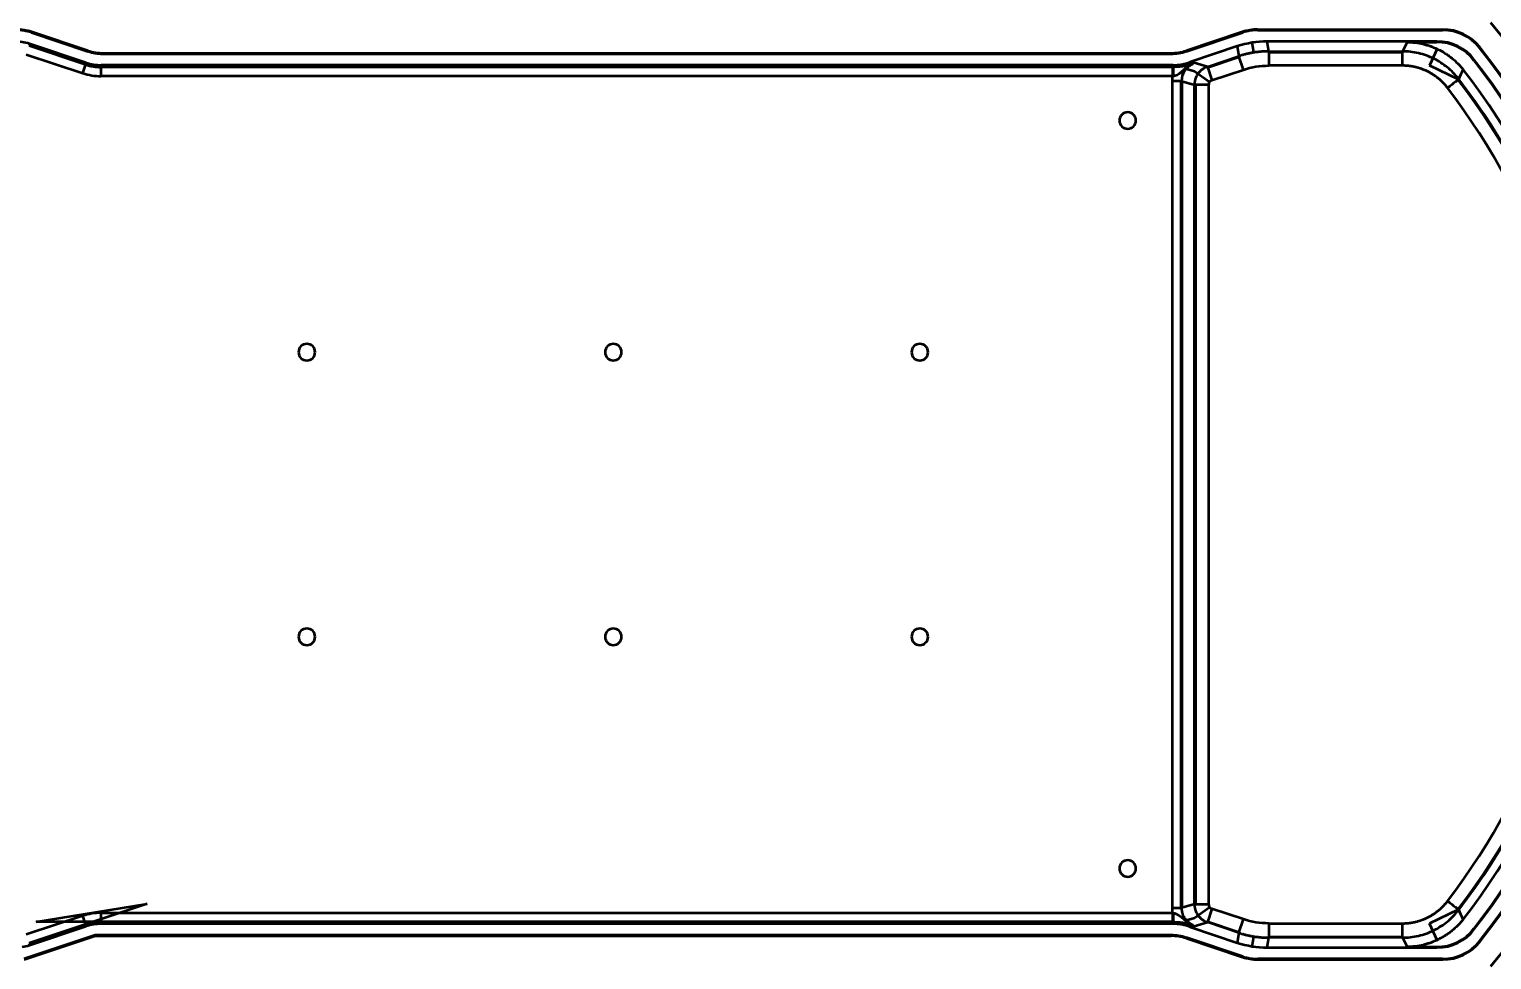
# Model space of a CAD drawing. Header units: millimetres. Extents: x 256 to 2096, y 1004 to 2403.
# Drawn here: x 472.9 to 782.8, y 2056.5 to 2253.7 of the extents above; entities that cross this region are included whole.
import ezdxf

# ---------------------------------------------------------------- set-up
doc = ezdxf.new("R2010")
doc.units = ezdxf.units.MM
doc.layers.add('1', color=7, linetype='Continuous', true_color=0xffffff)
doc.layers.add('dim', color=82, linetype='Continuous', lineweight=9)
doc.dimstyles.get("Standard").update_dxf_attribs({"dimscale": 5, "dimtxt": 0.18, "dimasz": 0.18, "dimexe": 0.18, "dimexo": 0.0625, "dimgap": 0.09, "dimtad": 0, "dimtoh": 1, "dimzin": 0, "dimdsep": 46, "dimtxsty": 'Standard', "dimcen": 0.09, "dimadec": 0, "dimazin": 0, "dimtfac": 1, "dimtofl": 0, "dimtmove": 0, "dimatfit": 3, "dimfxl": 0, "dimtolj": 1, "dimtzin": 0, "dimarcsym": 0})

# ---------------------------------------------------------------- blocks, each defined once
blk = doc.blocks.new('*D2')
at = {"layer": 'Defpoints', "color": 0, "lineweight": 18, "transparency": 16777216}
for p in [(341.96, 2394.02), (341.96, 2251.05), (971.96, 2251.74)]:
    blk.add_point(p, dxfattribs=at)
at = {"layer": 'dim', "color": 0, "lineweight": -2, "transparency": 16777216}
for p, q in [((341.96, 2253.55), (341.96, 2396.52)), ((971.96, 2254.24), (971.96, 2396.52)), ((351.96, 2394.02), (611.13, 2394.02)), ((961.96, 2394.02), (702.8, 2394.02))]:
    blk.add_line(p, q, dxfattribs=at)
at = {"layer": 'dim', "color": 0, "lineweight": 18, "transparency": 16777216}
for points in [[(351.96, 2395.69), (351.96, 2392.36), (341.96, 2394.02)], [(961.96, 2395.69), (961.96, 2392.36), (971.96, 2394.02)]]:
    blk.add_solid(points, dxfattribs=at)
at = {"layer": 'dim', "color": 0, "lineweight": 18, "transparency": 16777216, "insert": (656.96, 2394.02), "char_height": 12.5, "attachment_point": 5}
blk.add_mtext('\\A1;630.00{\\H7.5;\\S-0.10^ -0.15;}', dxfattribs=at)

msp = doc.modelspace()

# ---------------------------------------------------------------- linework, layer by layer
at = {"layer": '1', "color": 7, "linetype": 'Continuous', "lineweight": 35}
for p, q in [((473.377, 2253.105), (473.355, 2252.968)), ((473.355, 2252.968), (485.34, 2248.973)), ((485.362, 2249.11), (473.377, 2253.105)), ((730.002, 2253.105), (718.017, 2249.11)), ((718.039, 2248.973), (730.024, 2252.968)), ((730.024, 2252.968), (730.002, 2253.105)), ((731.568, 2253.49), (731.59, 2253.353)), ((733.175, 2253.62), (772.406, 2253.62)), ((733.175, 2253.62), (733.197, 2253.483)), ((733.197, 2253.483), (772.339, 2253.483)), ((772.339, 2253.483), (772.406, 2253.62)), ((484.865, 2246.145), (472.88, 2250.14)), ((472.964, 2250.556), (472.911, 2250.235)), ((472.911, 2250.235), (484.896, 2246.24)), ((484.948, 2246.561), (472.964, 2250.556)), ((728.87, 2250.041), (718.998, 2246.75)), ((728.87, 2250.041), (729.212, 2247.931)), ((732.345, 2248.702), (732.002, 2250.812)), ((771.167, 2251.071), (735.218, 2251.071)), ((735.56, 2248.961), (735.218, 2251.071)), ((764.826, 2250.934), (763.856, 2248.961)), ((764.826, 2250.934), (771.1, 2250.934)), ((771.1, 2250.934), (771.167, 2251.071)), ((472.277, 2248.33), (484.261, 2244.335)), ((484.896, 2246.24), (484.948, 2246.561)), ((485.34, 2248.973), (485.362, 2249.11)), ((486.928, 2248.725), (486.906, 2248.588)), ((488.532, 2248.595), (488.517, 2248.458)), ((488.517, 2248.458), (714.861, 2248.458)), ((488.532, 2248.595), (714.847, 2248.595)), ((714.861, 2248.458), (714.847, 2248.595)), ((716.451, 2248.725), (716.473, 2248.588)), ((718.017, 2249.11), (718.039, 2248.973)), ((722.52, 2245.7), (718.998, 2246.75)), ((722.52, 2245.7), (729.212, 2247.931)), ((722.567, 2245.558), (729.26, 2247.789)), ((730.165, 2245.075), (729.212, 2247.931)), ((735.56, 2248.961), (763.856, 2248.961)), ((735.56, 2248.961), (735.56, 2245.95)), ((735.56, 2248.812), (763.856, 2248.812)), ((771.225, 2249.473), (769.612, 2245.965)), ((484.261, 2244.335), (484.896, 2246.24)), ((486.514, 2246.176), (486.462, 2245.854)), ((488.122, 2246.046), (488.07, 2245.725)), ((488.07, 2245.725), (715.201, 2245.725)), ((488.07, 2245.725), (488.07, 2243.717)), ((715.201, 2245.625), (488.07, 2245.625)), ((715.201, 2243.717), (488.07, 2243.717)), ((715.292, 2246.046), (488.122, 2246.046)), ((715.201, 2243.717), (715.201, 2245.725)), ((715.201, 2245.627), (715.392, 2245.618)), ((718.082, 2245.288), (719.777, 2244.783)), ((719.777, 2244.783), (722.975, 2242.478)), ((722.52, 2245.7), (723.472, 2242.844)), ((723.475, 2242.845), (730.162, 2245.074)), ((763.856, 2245.95), (735.563, 2245.95)), ((775.755, 2243.011), (769.612, 2245.965)), ((715.112, 2067.499), (715.112, 2242.688)), ((717.114, 2242.688), (715.112, 2242.688)), ((716.954, 2067.499), (716.954, 2242.688)), ((717.114, 2242.688), (717.114, 2067.499)), ((717.114, 2242.688), (719.781, 2241.893)), ((719.781, 2068.294), (719.781, 2241.893)), ((722.785, 2241.893), (719.781, 2241.893)), ((720.022, 2241.893), (720.022, 2068.294)), ((722.785, 2241.893), (722.785, 2068.294)), ((497.87, 2068.377), (472.88, 2060.047)), ((474.362, 2064.562), (497.87, 2068.377)), ((715.112, 2067.499), (717.114, 2067.499)), ((719.781, 2068.294), (717.114, 2067.499)), ((719.777, 2065.404), (722.975, 2067.709)), ((719.781, 2068.294), (722.785, 2068.294)), ((723.472, 2067.343), (722.52, 2064.487)), ((730.162, 2065.113), (723.475, 2067.342)), ((775.755, 2067.176), (769.612, 2064.222)), ((484.261, 2065.852), (472.277, 2061.857)), ((484.896, 2063.948), (472.911, 2059.953)), ((715.201, 2064.562), (474.362, 2064.562)), ((484.896, 2063.948), (484.261, 2065.852)), ((484.948, 2063.626), (484.896, 2063.948)), ((486.514, 2064.011), (486.462, 2064.333)), ((488.07, 2066.47), (715.201, 2066.47)), ((488.07, 2066.47), (488.07, 2064.463)), ((715.201, 2064.463), (488.07, 2064.463)), ((488.07, 2064.463), (488.122, 2064.141)), ((715.292, 2064.141), (488.122, 2064.141)), ((715.201, 2064.463), (715.201, 2066.47)), ((715.201, 2064.561), (715.392, 2064.569)), ((718.082, 2064.899), (719.777, 2065.404)), ((718.998, 2063.437), (722.52, 2064.487)), ((729.212, 2062.256), (722.52, 2064.487)), ((722.567, 2064.629), (729.26, 2062.398)), ((729.212, 2062.256), (730.165, 2065.112)), ((735.56, 2064.237), (735.56, 2061.226)), ((735.563, 2064.237), (763.856, 2064.237)), ((771.225, 2060.714), (769.612, 2064.222)), ((486.888, 2061.73), (471.81, 2056.704)), ((471.832, 2056.567), (486.904, 2061.591)), ((472.964, 2059.631), (484.948, 2063.626)), ((714.861, 2061.729), (486.889, 2061.729)), ((486.903, 2061.592), (714.847, 2061.592)), ((714.847, 2061.592), (714.861, 2061.729)), ((716.473, 2061.599), (716.451, 2061.463)), ((718.039, 2061.214), (718.017, 2061.077)), ((718.017, 2061.077), (730.002, 2057.082)), ((730.024, 2057.219), (718.039, 2061.214)), ((718.998, 2063.437), (728.87, 2060.146)), ((729.212, 2062.256), (728.87, 2060.146)), ((732.002, 2059.375), (732.345, 2061.486)), ((735.218, 2059.116), (735.56, 2061.226)), ((735.56, 2061.376), (763.856, 2061.376)), ((763.856, 2061.226), (735.56, 2061.226)), ((763.856, 2061.226), (764.826, 2059.253)), ((472.911, 2059.953), (472.964, 2059.631)), ((735.218, 2059.116), (771.167, 2059.116)), ((764.826, 2059.253), (771.1, 2059.253)), ((771.167, 2059.116), (771.1, 2059.253)), ((730.002, 2057.082), (730.024, 2057.219)), ((731.59, 2056.834), (731.568, 2056.697)), ((733.197, 2056.704), (733.175, 2056.567)), ((733.175, 2056.567), (772.406, 2056.567)), ((772.339, 2056.704), (733.197, 2056.704)), ((772.406, 2056.567), (772.339, 2056.704))]:
    msp.add_line(p, q, dxfattribs=at)
for centre, radius, start, end in [((660.856, 2155.094), 157.508, 320.61471, 39.38529), ((660.856, 2155.094), 152.286, 321.60242, 38.39758), ((660.856, 2155.094), 152.423, 321.57578, 38.42422), ((660.856, 2155.094), 149.737, 322.10607, 37.89393), ((660.856, 2155.094), 149.874, 322.07863, 37.92137), ((660.856, 2155.094), 146.722, 322.15246, 37.84754), ((660.856, 2155.094), 141.738, 0, 37.42224), ((660.856, 2155.094), 144.599, 322.57776, 37.42224), ((660.856, 2155.094), 144.749, 0, 37.42224), ((705.647, 2234.318), 1.75, 0, 180), ((705.647, 2234.318), 1.75, 180, 0), ((531.726, 2185.244), 1.75, 0, 180), ((531.726, 2185.244), 1.75, 180, 0), ((596.665, 2185.244), 1.75, 0, 180), ((596.665, 2185.244), 1.75, 180, 0), ((661.603, 2185.244), 1.75, 0, 180), ((661.603, 2185.244), 1.75, 180, 0), ((660.856, 2155.094), 141.738, 322.57776, 0), ((660.856, 2155.094), 144.749, 322.57776, 0), ((531.726, 2124.944), 1.75, 0, 180), ((596.665, 2124.944), 1.75, 0, 180), ((661.603, 2124.944), 1.75, 0, 180), ((531.726, 2124.944), 1.75, 180, 0), ((596.665, 2124.944), 1.75, 180, 0), ((661.603, 2124.944), 1.75, 180, 0), ((705.647, 2075.869), 1.75, 0, 180), ((705.647, 2075.869), 1.75, 180, 0)]:
    msp.add_arc(centre, radius, start, end, dxfattribs=at)
for centre, major_axis, ratio, start_param, end_param in [((470.177, 2243.419), (1.612, 9.934), 0.9985935, 6.1225324, 6.4438382), ((470.199, 2243.556), (1.612, 9.934), 0.9985935, 6.1225324, 6.4438382), ((733.18, 2243.556), (-1.612, 9.934), 0.9985935, 6.1225324, 6.4438382), ((733.202, 2243.419), (-1.612, 9.934), 0.9985935, 6.1225324, 6.4438382), ((772.326, 2243.419), (-4.381, -9.064), 0.9983102, 2.6918201, 3.5911275), ((772.392, 2243.556), (-4.381, -9.064), 0.9983102, 2.6922845, 3.5911274), ((469.785, 2241.007), (1.612, 9.934), 0.9985935, 6.1225324, 6.4438382), ((735.226, 2230.943), (-3.224, 19.868), 0.9985935, 6.1225324, 6.4438382), ((771.087, 2240.87), (-4.42, -9.045), 0.998303, 2.6874288, 3.5955117), ((771.154, 2241.007), (-4.42, -9.045), 0.998303, 2.687907, 3.5955116), ((488.127, 2256.11), (-1.612, -9.934), 0.9985935, 6.1225324, 6.4438382), ((488.518, 2258.522), (-1.612, -9.934), 0.9985935, 6.1225324, 6.4442048), ((488.54, 2258.659), (-1.612, -9.934), 0.9985935, 6.1225324, 6.4434677), ((714.838, 2258.659), (1.612, -9.934), 0.9985935, 6.1229029, 6.4438382), ((714.861, 2258.522), (1.612, -9.934), 0.9985935, 6.1221658, 6.4438382), ((488.058, 2255.689), (-1.612, -9.934), 0.9985935, 6.1209206, 6.44545), ((730.62, 2239.856), (-13.933, 7.808), 0.1266314, 0.4157329, 0.4842759), ((488.127, 2054.077), (1.612, -9.934), 0.9985935, 3.1415927, 3.3022455), ((488.127, 2054.077), (1.612, -9.934), 0.9985935, 2.9809398, 3.1415927), ((730.62, 2070.331), (13.933, 7.808), 0.1266314, 2.6573166, 2.7258696), ((714.838, 2051.528), (-1.612, -9.934), 0.9985935, 3.1415927, 3.3018751), ((714.861, 2051.665), (-1.612, -9.934), 0.9985935, 3.1415927, 3.3026121), ((714.838, 2051.528), (-1.612, -9.934), 0.9985935, 2.9809398, 3.1415927), ((714.861, 2051.665), (-1.612, -9.934), 0.9985935, 2.9809398, 3.1415927), ((771.087, 2069.317), (4.42, -9.045), 0.998303, 5.8292664, 6.7373491), ((771.154, 2069.18), (4.42, -9.045), 0.998303, 5.8292664, 6.736871), ((469.785, 2069.18), (-1.612, 9.934), 0.9985935, 3.1415927, 3.3022455), ((735.226, 2079.244), (-3.224, -19.868), 0.9985935, 6.1225324, 6.4438382), ((772.326, 2066.768), (4.381, -9.064), 0.9983102, 5.8336505, 6.7329579), ((772.392, 2066.631), (4.381, -9.064), 0.9983102, 5.8336504, 6.7324935), ((733.18, 2066.631), (1.612, 9.934), 0.9985935, 2.9809398, 3.1415927), ((733.202, 2066.768), (1.612, 9.934), 0.9985935, 2.9809398, 3.1415927), ((733.18, 2066.631), (1.612, 9.934), 0.9985935, 3.1415927, 3.3022455), ((733.202, 2066.768), (1.612, 9.934), 0.9985935, 3.1415927, 3.3022455)]:
    msp.add_ellipse(centre, major_axis=major_axis, ratio=ratio, start_param=start_param, end_param=end_param, dxfattribs=at)
for points, degree, knots in [([(764.826, 2250.934), (765.114, 2250.934), (765.4, 2250.925), (765.97, 2250.89), (766.253, 2250.864), (767.098, 2250.763), (767.656, 2250.663), (768.485, 2250.466), (768.759, 2250.392), (769.169, 2250.27), (769.374, 2250.207), (769.578, 2250.138), (769.713, 2250.092), (769.781, 2250.068), (770.119, 2249.946), (770.652, 2249.738), (771.17, 2249.502), (771.935, 2249.128), (772.431, 2248.851), (773.151, 2248.396), (773.387, 2248.237), (773.736, 2247.988), (773.909, 2247.861), (774.079, 2247.731), (774.193, 2247.642), (774.249, 2247.598), (774.753, 2247.193), (775.179, 2246.811), (775.781, 2246.202), (776.171, 2245.785), (776.537, 2245.343), (776.714, 2245.117)], 3, [0, 0, 0, 0, 0.0625, 0.0625, 0.125, 0.125, 0.25, 0.25, 0.3125, 0.3125, 0.34375, 0.359375, 0.359375, 0.375, 0.375, 0.4375, 0.5, 0.5, 0.625, 0.625, 0.6875, 0.6875, 0.71875, 0.734375, 0.734375, 0.75, 0.75, 0.875, 0.875, 0.9375, 1, 1, 1, 1]), ([(715.292, 2246.046), (715.596, 2246.046), (715.899, 2246.06), (716.351, 2246.101), (716.502, 2246.118), (716.803, 2246.159), (716.952, 2246.183), (717.398, 2246.265), (717.986, 2246.4), (718.561, 2246.588), (718.845, 2246.696)], 3, [0, 0, 0, 0, 0.25, 0.25, 0.375, 0.375, 0.5, 0.5, 0.75, 1, 1, 1, 1]), ([(775.812, 2243.055), (775.108, 2243.974), (773.894, 2245.226), (772.032, 2246.585), (770.534, 2247.436), (768.945, 2248.107), (766.73, 2248.758), (765.002, 2248.961), (763.856, 2248.961)], 3, [0, 0, 0, 0, 0.2500001, 0.3750001, 0.5000001, 0.6250001, 0.7500001, 1, 1, 1, 1]), ([(763.856, 2245.95), (763.856, 2246.141), (763.856, 2246.332), (763.856, 2246.707), (763.856, 2246.89), (763.856, 2247.245), (763.856, 2247.415), (763.856, 2247.737), (763.856, 2247.887), (763.856, 2248.164), (763.856, 2248.29), (763.856, 2248.512), (763.856, 2248.609), (763.856, 2248.768), (763.856, 2248.832), (763.856, 2248.923), (763.856, 2248.951), (763.856, 2248.961)], 3, [0, 0, 0, 0, 0.125, 0.125, 0.25, 0.25, 0.375, 0.375, 0.5, 0.5, 0.625, 0.625, 0.75, 0.75, 0.875, 0.875, 1, 1, 1, 1]), ([(715.314, 2243.736), (715.6, 2243.78), (715.874, 2243.872), (716.292, 2244.088), (716.432, 2244.173), (716.646, 2244.322), (716.719, 2244.375), (716.865, 2244.488), (716.939, 2244.547), (717.09, 2244.675), (717.168, 2244.742), (717.329, 2244.883), (717.413, 2244.957), (717.673, 2245.183), (717.861, 2245.341), (718.27, 2245.656), (718.491, 2245.812), (718.977, 2246.106), (719.241, 2246.243), (719.53, 2246.362)], 3, [0, 0, 0, 0, 0.25, 0.25, 0.375, 0.375, 0.4375, 0.4375, 0.5, 0.5, 0.5625, 0.5625, 0.625, 0.625, 0.75, 0.75, 0.875, 0.875, 1, 1, 1, 1]), ([(715.421, 2245.724), (715.431, 2245.724), (715.449, 2245.724), (715.476, 2245.724), (715.504, 2245.724), (715.531, 2245.724), (715.559, 2245.725), (715.586, 2245.725), (715.614, 2245.725), (715.641, 2245.725), (715.668, 2245.726), (715.696, 2245.726), (715.723, 2245.727), (715.75, 2245.727), (715.778, 2245.728), (715.805, 2245.729), (715.832, 2245.73), (715.859, 2245.73), (715.886, 2245.731), (715.914, 2245.732), (715.941, 2245.733), (715.968, 2245.734), (715.995, 2245.735), (716.022, 2245.737), (716.049, 2245.738), (716.076, 2245.739), (716.103, 2245.741), (716.13, 2245.742), (716.157, 2245.743), (716.184, 2245.745), (716.211, 2245.747), (716.238, 2245.748), (716.264, 2245.75), (716.291, 2245.752), (716.318, 2245.753), (716.345, 2245.755), (716.372, 2245.757), (716.398, 2245.759), (716.425, 2245.761), (716.452, 2245.763), (716.478, 2245.765), (716.505, 2245.767), (716.532, 2245.77), (716.558, 2245.772), (716.585, 2245.774), (716.611, 2245.777), (716.638, 2245.779), (716.664, 2245.782), (716.691, 2245.784), (716.717, 2245.787), (716.744, 2245.789), (716.77, 2245.792), (716.797, 2245.795), (716.823, 2245.798), (716.849, 2245.801), (716.876, 2245.803), (716.902, 2245.806), (716.928, 2245.809), (716.954, 2245.812), (716.981, 2245.816), (717.007, 2245.819), (717.033, 2245.822), (717.059, 2245.825), (717.085, 2245.828), (717.111, 2245.832), (717.137, 2245.835), (717.164, 2245.839), (717.19, 2245.842), (717.216, 2245.846), (717.242, 2245.849), (717.268, 2245.853), (717.293, 2245.857), (717.319, 2245.86), (717.345, 2245.864), (717.371, 2245.868), (717.397, 2245.872), (717.423, 2245.876), (717.449, 2245.88), (717.474, 2245.884), (717.5, 2245.888), (717.526, 2245.892), (717.552, 2245.896), (717.577, 2245.901), (717.603, 2245.905), (717.629, 2245.909), (717.654, 2245.913), (717.699, 2245.921), (717.763, 2245.932), (717.845, 2245.947), (717.928, 2245.963), (718.01, 2245.979), (718.092, 2245.995), (718.173, 2246.012), (718.255, 2246.029), (718.336, 2246.047), (718.418, 2246.065), (718.499, 2246.083), (718.58, 2246.102), (718.654, 2246.12), (718.722, 2246.137), (718.784, 2246.153), (718.846, 2246.168), (718.906, 2246.184), (718.966, 2246.2), (719.025, 2246.216), (719.084, 2246.232), (719.142, 2246.248), (719.199, 2246.264), (719.256, 2246.28), (719.312, 2246.297), (719.368, 2246.313), (719.422, 2246.329), (719.477, 2246.346), (719.512, 2246.357), (719.53, 2246.362)], 3, [0, 0, 0, 0, 0.0046886, 0.0093769, 0.0140652, 0.0187541, 0.0234438, 0.0281349, 0.0328277, 0.0375227, 0.0422204, 0.0469211, 0.0516253, 0.0563334, 0.0610458, 0.065763, 0.0704853, 0.0752133, 0.0799472, 0.0846876, 0.0894349, 0.0941894, 0.0989516, 0.103722, 0.1085008, 0.1132886, 0.1180857, 0.1228925, 0.1277095, 0.132537, 0.1373755, 0.1422253, 0.1470869, 0.1519606, 0.1568468, 0.161746, 0.1666585, 0.1715847, 0.1765249, 0.1814796, 0.1864492, 0.1914339, 0.1964343, 0.2014506, 0.2064832, 0.2115324, 0.2165988, 0.2216825, 0.226784, 0.2319036, 0.2370416, 0.2421985, 0.2473745, 0.25257, 0.2577853, 0.2630208, 0.2682768, 0.2735536, 0.2788515, 0.284171, 0.2895122, 0.2948756, 0.3002613, 0.3056699, 0.3111014, 0.3165564, 0.322035, 0.3275376, 0.3330644, 0.3386158, 0.344192, 0.3497934, 0.3554202, 0.3610727, 0.3667512, 0.372456, 0.3781873, 0.3839455, 0.3897307, 0.3955434, 0.4013836, 0.4072517, 0.413148, 0.4190727, 0.4250261, 0.4310084, 0.4370199, 0.4566785, 0.4767418, 0.497221, 0.5181268, 0.5394697, 0.5612596, 0.5835062, 0.6062188, 0.6294064, 0.6530778, 0.6772414, 0.7019056, 0.7213063, 0.7407676, 0.7602912, 0.7798785, 0.7995313, 0.8192509, 0.8390391, 0.8588973, 0.8788272, 0.8988303, 0.9189083, 0.9390626, 0.959295, 0.9796069, 1, 1, 1, 1]), ([(773.421, 2241.226), (772.423, 2242.51), (771.18, 2243.459), (770.242, 2244.174), (767.927, 2245.314), (766.59, 2245.629), (765.265, 2245.942), (763.856, 2245.95)], 2, [0, 0, 0, 0.2857143, 0.2857143, 0.5, 0.75, 0.75, 1, 1, 1]), ([(775.812, 2243.055), (775.804, 2243.049), (775.782, 2243.032), (775.709, 2242.976), (775.659, 2242.938), (775.532, 2242.841), (775.456, 2242.782), (775.279, 2242.647), (775.179, 2242.571), (774.959, 2242.403), (774.84, 2242.311), (774.584, 2242.116), (774.449, 2242.012), (774.168, 2241.797), (774.022, 2241.685), (773.724, 2241.457), (773.572, 2241.341), (773.421, 2241.226)], 3, [0, 0, 0, 0, 0.125, 0.125, 0.25, 0.25, 0.375, 0.375, 0.5, 0.5, 0.625, 0.625, 0.75, 0.75, 0.875, 0.875, 1, 1, 1, 1]), ([(763.856, 2064.237), (765.483, 2064.249), (766.992, 2064.66), (768.129, 2064.97), (770.442, 2066.116), (771.505, 2066.985), (772.558, 2067.848), (773.421, 2068.962)], 2, [0, 0, 0, 0.2857143, 0.2857143, 0.5, 0.75, 0.75, 1, 1, 1]), ([(763.856, 2061.226), (765.014, 2061.226), (766.746, 2061.43), (768.957, 2062.083), (770.543, 2062.756), (772.041, 2063.609), (773.904, 2064.973), (775.116, 2066.222), (775.812, 2067.132)], 3, [0, 0, 0, 0, 0.2499999, 0.3749999, 0.4999999, 0.6249999, 0.7499999, 1, 1, 1, 1]), ([(773.421, 2068.962), (773.572, 2068.846), (773.724, 2068.73), (774.022, 2068.502), (774.168, 2068.39), (774.449, 2068.175), (774.584, 2068.071), (774.84, 2067.876), (774.959, 2067.784), (775.179, 2067.616), (775.279, 2067.54), (775.456, 2067.405), (775.532, 2067.346), (775.659, 2067.249), (775.709, 2067.211), (775.782, 2067.155), (775.804, 2067.138), (775.812, 2067.132)], 3, [0, 0, 0, 0, 0.125, 0.125, 0.25, 0.25, 0.375, 0.375, 0.5, 0.5, 0.625, 0.625, 0.75, 0.75, 0.875, 0.875, 1, 1, 1, 1]), ([(718.845, 2063.491), (718.561, 2063.599), (718.273, 2063.693), (717.835, 2063.815), (717.688, 2063.852), (717.392, 2063.92), (717.244, 2063.951), (716.798, 2064.032), (716.2, 2064.114), (715.596, 2064.141), (715.292, 2064.141)], 3, [0, 0, 0, 0, 0.25, 0.25, 0.375, 0.375, 0.5, 0.5, 0.75, 1, 1, 1, 1]), ([(715.314, 2066.451), (715.321, 2066.45), (715.334, 2066.448), (715.354, 2066.444), (715.374, 2066.44), (715.394, 2066.437), (715.414, 2066.432), (715.434, 2066.428), (715.454, 2066.424), (715.474, 2066.419), (715.494, 2066.414), (715.514, 2066.409), (715.534, 2066.404), (715.554, 2066.398), (715.574, 2066.393), (715.594, 2066.387), (715.614, 2066.381), (715.634, 2066.375), (715.654, 2066.368), (715.674, 2066.362), (715.694, 2066.355), (715.714, 2066.348), (715.734, 2066.341), (715.754, 2066.334), (715.774, 2066.326), (715.794, 2066.319), (715.814, 2066.311), (715.835, 2066.303), (715.855, 2066.295), (715.875, 2066.287), (715.895, 2066.278), (715.914, 2066.27), (715.934, 2066.261), (715.954, 2066.252), (715.974, 2066.243), (715.994, 2066.234), (716.014, 2066.224), (716.034, 2066.215), (716.054, 2066.205), (716.074, 2066.196), (716.093, 2066.186), (716.113, 2066.176), (716.133, 2066.165), (716.153, 2066.155), (716.172, 2066.145), (716.192, 2066.134), (716.211, 2066.123), (716.231, 2066.112), (716.251, 2066.101), (716.27, 2066.09), (716.29, 2066.079), (716.309, 2066.068), (716.329, 2066.056), (716.348, 2066.044), (716.367, 2066.033), (716.387, 2066.021), (716.406, 2066.009), (716.425, 2065.996), (716.445, 2065.984), (716.464, 2065.972), (716.483, 2065.959), (716.502, 2065.947), (716.521, 2065.934), (716.541, 2065.921), (716.56, 2065.908), (716.579, 2065.895), (716.598, 2065.882), (716.617, 2065.868), (716.636, 2065.855), (716.655, 2065.841), (716.674, 2065.828), (716.693, 2065.814), (716.712, 2065.8), (716.731, 2065.786), (716.75, 2065.772), (716.769, 2065.757), (716.788, 2065.743), (716.807, 2065.729), (716.826, 2065.714), (716.845, 2065.699), (716.864, 2065.685), (716.883, 2065.67), (716.902, 2065.655), (716.92, 2065.64), (716.939, 2065.625), (716.958, 2065.609), (716.977, 2065.594), (716.996, 2065.579), (717.015, 2065.563), (717.034, 2065.547), (717.053, 2065.532), (717.072, 2065.516), (717.091, 2065.5), (717.111, 2065.484), (717.13, 2065.468), (717.149, 2065.452), (717.168, 2065.435), (717.19, 2065.417), (717.215, 2065.395), (717.243, 2065.371), (717.272, 2065.347), (717.301, 2065.321), (717.33, 2065.296), (717.36, 2065.27), (717.391, 2065.244), (717.422, 2065.217), (717.453, 2065.19), (717.485, 2065.162), (717.518, 2065.134), (717.551, 2065.106), (717.584, 2065.077), (717.619, 2065.048), (717.653, 2065.018), (717.689, 2064.989), (717.725, 2064.959), (717.761, 2064.928), (717.799, 2064.898), (717.836, 2064.867), (717.875, 2064.836), (717.914, 2064.805), (717.954, 2064.773), (717.994, 2064.741), (718.035, 2064.709), (718.077, 2064.677), (718.12, 2064.645), (718.163, 2064.613), (718.207, 2064.58), (718.252, 2064.548), (718.297, 2064.515), (718.343, 2064.483), (718.391, 2064.45), (718.439, 2064.417), (718.487, 2064.384), (718.537, 2064.352), (718.587, 2064.319), (718.639, 2064.287), (718.691, 2064.254), (718.744, 2064.222), (718.799, 2064.19), (718.854, 2064.158), (718.91, 2064.126), (718.967, 2064.094), (719.025, 2064.063), (719.084, 2064.032), (719.145, 2064.001), (719.206, 2063.97), (719.268, 2063.94), (719.332, 2063.911), (719.397, 2063.882), (719.463, 2063.853), (719.507, 2063.834), (719.53, 2063.825)], 3, [0, 0, 0, 0, 0.0037347, 0.0074845, 0.0112495, 0.0150298, 0.0188255, 0.0226367, 0.0264636, 0.0303062, 0.0341645, 0.0380387, 0.0419287, 0.0458347, 0.0497566, 0.0536944, 0.0576483, 0.0616182, 0.065604, 0.0696059, 0.0736237, 0.0776575, 0.0817072, 0.0857728, 0.0898543, 0.0939516, 0.0980648, 0.1021937, 0.1063383, 0.1104986, 0.1146744, 0.1188658, 0.1230727, 0.127295, 0.1315327, 0.1357857, 0.1400539, 0.1443373, 0.1486358, 0.1529493, 0.1572778, 0.1616213, 0.1659795, 0.1703526, 0.1747403, 0.1791427, 0.1835597, 0.1879912, 0.1924373, 0.1968977, 0.2013725, 0.2058615, 0.2103649, 0.2148825, 0.2194142, 0.22396, 0.2285199, 0.2330939, 0.2376819, 0.2422838, 0.2468997, 0.2515295, 0.2561732, 0.2608308, 0.2655023, 0.2701876, 0.2748867, 0.2795997, 0.2843266, 0.2890672, 0.2938217, 0.2985901, 0.3033723, 0.3081685, 0.3129785, 0.3178025, 0.3226404, 0.3274923, 0.3323582, 0.3372383, 0.3421324, 0.3470407, 0.3519632, 0.3568999, 0.361851, 0.3668165, 0.3717964, 0.3767909, 0.3817999, 0.3868237, 0.3918622, 0.3969155, 0.4019837, 0.407067, 0.4121654, 0.4172789, 0.4224078, 0.4275521, 0.4349488, 0.4424776, 0.4501382, 0.4579302, 0.4658532, 0.4739069, 0.4820909, 0.4904049, 0.4988487, 0.5074218, 0.516124, 0.524955, 0.5339146, 0.5430025, 0.5522185, 0.5615624, 0.5710342, 0.5806337, 0.5903607, 0.6002154, 0.6101976, 0.6203074, 0.6305448, 0.6409101, 0.6514034, 0.6620248, 0.6727747, 0.6836534, 0.6946614, 0.7057989, 0.7170666, 0.7284651, 0.7399949, 0.7516569, 0.7634518, 0.7753805, 0.787444, 0.7996433, 0.8119797, 0.8244543, 0.8370686, 0.849824, 0.8627221, 0.8757647, 0.8889535, 0.9022905, 0.915778, 0.9294181, 0.9432133, 0.9571663, 0.9712797, 0.9855565, 1, 1, 1, 1]), ([(719.53, 2063.825), (719.521, 2063.828), (719.502, 2063.834), (719.475, 2063.842), (719.447, 2063.851), (719.419, 2063.859), (719.39, 2063.867), (719.362, 2063.876), (719.333, 2063.884), (719.305, 2063.893), (719.276, 2063.901), (719.247, 2063.91), (719.217, 2063.918), (719.188, 2063.926), (719.158, 2063.935), (719.128, 2063.943), (719.098, 2063.951), (719.068, 2063.96), (719.038, 2063.968), (719.008, 2063.976), (718.977, 2063.984), (718.946, 2063.993), (718.915, 2064.001), (718.884, 2064.009), (718.853, 2064.017), (718.821, 2064.025), (718.789, 2064.033), (718.757, 2064.041), (718.725, 2064.049), (718.693, 2064.057), (718.645, 2064.069), (718.581, 2064.084), (718.5, 2064.103), (718.419, 2064.122), (718.338, 2064.14), (718.256, 2064.158), (718.175, 2064.175), (718.093, 2064.192), (718.011, 2064.208), (717.929, 2064.224), (717.847, 2064.239), (717.765, 2064.254), (717.693, 2064.267), (717.634, 2064.277), (717.587, 2064.285), (717.539, 2064.293), (717.492, 2064.3), (717.444, 2064.308), (717.397, 2064.315), (717.349, 2064.322), (717.301, 2064.329), (717.253, 2064.336), (717.205, 2064.343), (717.157, 2064.349), (717.109, 2064.356), (717.061, 2064.362), (717.012, 2064.368), (716.964, 2064.374), (716.916, 2064.379), (716.867, 2064.385), (716.818, 2064.39), (716.77, 2064.395), (716.721, 2064.4), (716.672, 2064.405), (716.623, 2064.409), (716.574, 2064.414), (716.524, 2064.418), (716.475, 2064.422), (716.426, 2064.426), (716.376, 2064.43), (716.327, 2064.433), (716.277, 2064.437), (716.228, 2064.44), (716.178, 2064.443), (716.128, 2064.445), (716.078, 2064.448), (716.028, 2064.45), (715.978, 2064.452), (715.928, 2064.454), (715.877, 2064.456), (715.827, 2064.458), (715.777, 2064.459), (715.726, 2064.46), (715.676, 2064.461), (715.625, 2064.462), (715.574, 2064.463), (715.523, 2064.463), (715.472, 2064.463), (715.438, 2064.463), (715.421, 2064.463)], 3, [0, 0, 0, 0, 0.010547, 0.0210722, 0.0315759, 0.0420584, 0.0525198, 0.0629603, 0.0733802, 0.0837797, 0.0941589, 0.1045182, 0.1148578, 0.1251778, 0.1354785, 0.1457601, 0.1560228, 0.1662668, 0.1764924, 0.1866998, 0.1968892, 0.2070607, 0.2172147, 0.2273513, 0.2374708, 0.2475734, 0.2576593, 0.2677286, 0.2777817, 0.2878187, 0.2978399, 0.32249, 0.3466413, 0.3703018, 0.3934802, 0.416185, 0.4384254, 0.4602107, 0.4815504, 0.5024545, 0.5229335, 0.542998, 0.5626593, 0.5737307, 0.5847041, 0.5955813, 0.6063638, 0.6170534, 0.6276516, 0.6381602, 0.648581, 0.6589158, 0.6691663, 0.6793344, 0.6894221, 0.6994311, 0.7093635, 0.7192212, 0.7290062, 0.7387206, 0.7483664, 0.7579458, 0.7674609, 0.7769138, 0.7863068, 0.7956421, 0.804922, 0.8141488, 0.8233248, 0.8324523, 0.8415339, 0.8505718, 0.8595685, 0.8685266, 0.8774484, 0.8863366, 0.8951937, 0.9040222, 0.9128247, 0.9216039, 0.9303623, 0.9391025, 0.9478273, 0.9565393, 0.9652411, 0.9739354, 0.9826248, 0.9913122, 1, 1, 1, 1]), ([(763.856, 2061.226), (763.856, 2061.236), (763.856, 2061.264), (763.856, 2061.355), (763.856, 2061.419), (763.856, 2061.579), (763.856, 2061.675), (763.856, 2061.897), (763.856, 2062.023), (763.856, 2062.3), (763.856, 2062.451), (763.856, 2062.772), (763.856, 2062.942), (763.856, 2063.297), (763.856, 2063.481), (763.856, 2063.855), (763.856, 2064.046), (763.856, 2064.237)], 3, [0, 0, 0, 0, 0.125, 0.125, 0.25, 0.25, 0.375, 0.375, 0.5, 0.5, 0.625, 0.625, 0.75, 0.75, 0.875, 0.875, 1, 1, 1, 1]), ([(776.714, 2065.071), (776.537, 2064.844), (776.172, 2064.403), (775.783, 2063.987), (775.185, 2063.382), (774.763, 2063.003), (774.1, 2062.469), (773.873, 2062.297), (773.525, 2062.048), (773.349, 2061.926), (773.17, 2061.807), (773.05, 2061.728), (772.99, 2061.69), (772.686, 2061.497), (772.195, 2061.204), (771.691, 2060.94), (770.926, 2060.565), (770.403, 2060.344), (769.602, 2060.055), (769.331, 2059.965), (768.921, 2059.843), (768.715, 2059.784), (768.507, 2059.73), (768.368, 2059.694), (768.298, 2059.677), (767.669, 2059.527), (767.106, 2059.426), (766.256, 2059.323), (765.687, 2059.271), (765.114, 2059.253), (764.826, 2059.253)], 3, [0, 0, 0, 0, 0.0625, 0.125, 0.125, 0.25, 0.25, 0.3125, 0.3125, 0.34375, 0.359375, 0.359375, 0.375, 0.375, 0.4375, 0.5, 0.5, 0.625, 0.625, 0.6875, 0.6875, 0.71875, 0.734375, 0.734375, 0.75, 0.75, 0.875, 0.875, 0.9375, 1, 1, 1, 1])]:
    msp.add_open_spline(points, degree=degree, knots=knots, dxfattribs=at)
for points, degree in [([(780.268, 2249.821), (780.247, 2249.774), (780.226, 2249.727), (780.205, 2249.68)], 3), ([(718.845, 2246.696), (718.896, 2246.715), (718.946, 2246.733), (718.998, 2246.75)], 3), ([(719.53, 2246.362), (719.279, 2246.482), (719.052, 2246.593), (718.845, 2246.696)], 3), ([(779.084, 2247.203), (779.063, 2247.156), (779.042, 2247.109), (779.02, 2247.062)], 3), ([(484.261, 2244.335), (485.487, 2243.927), (486.778, 2243.717), (488.07, 2243.717)], 3), ([(715.112, 2242.688), (715.112, 2242.803), (715.118, 2243.032), (715.148, 2243.376), (715.181, 2243.604), (715.201, 2243.717)], 3), ([(715.421, 2245.724), (715.348, 2245.724), (715.274, 2245.725), (715.201, 2245.725)], 3), ([(715.292, 2246.046), (715.327, 2245.944), (715.37, 2245.837), (715.421, 2245.724)], 3), ([(717.114, 2242.688), (717.112, 2244.267), (718.076, 2245.731), (719.53, 2246.362)], 3), ([(730.162, 2245.074), (731.899, 2245.653), (733.732, 2245.95), (735.563, 2245.95)], 3), ([(775.812, 2243.055), (776.113, 2243.742), (776.413, 2244.429), (776.714, 2245.117)], 3), ([(723.475, 2242.845), (723.335, 2242.798), (723.106, 2242.666), (722.84, 2242.306), (722.787, 2242.039), (722.785, 2241.893)], 3), ([(715.201, 2066.47), (715.181, 2066.583), (715.148, 2066.811), (715.118, 2067.155), (715.112, 2067.384), (715.112, 2067.499)], 3), ([(722.785, 2068.294), (722.787, 2068.148), (722.841, 2067.881), (723.106, 2067.521), (723.335, 2067.389), (723.475, 2067.342)], 3), ([(776.714, 2065.071), (776.413, 2065.758), (776.113, 2066.445), (775.812, 2067.132)], 3), ([(486.141, 2066.314), (485.503, 2066.211), (484.874, 2066.056), (484.261, 2065.852)], 3), ([(488.07, 2066.47), (487.424, 2066.47), (486.778, 2066.418), (486.141, 2066.314)], 3), ([(715.201, 2064.463), (715.274, 2064.463), (715.348, 2064.463), (715.421, 2064.463)], 3), ([(715.421, 2064.463), (715.37, 2064.35), (715.327, 2064.243), (715.292, 2064.141)], 3), ([(715.377, 2064.495), (715.582, 2064.475), (715.81, 2064.461)], 2), ([(718.845, 2063.491), (719.052, 2063.594), (719.279, 2063.705), (719.53, 2063.825)], 3), ([(735.563, 2064.237), (733.732, 2064.237), (731.899, 2064.534), (730.162, 2065.113)], 3), ([(486.889, 2061.729), (486.903, 2061.592)], 1), ([(718.998, 2063.437), (718.946, 2063.454), (718.896, 2063.472), (718.845, 2063.491)], 3), ([(779.02, 2063.125), (779.042, 2063.078), (779.063, 2063.031), (779.084, 2062.984)], 3), ([(780.205, 2060.507), (780.226, 2060.46), (780.247, 2060.413), (780.268, 2060.366)], 3)]:
    msp.add_open_spline(points, degree=degree, dxfattribs=at)
for points, weights in [([(735.56, 2248.961), (733.407, 2248.961), (731.255, 2248.612), (729.212, 2247.931)], [1.00000044795, 1.00000044744, 1.00000044744, 1.00000044795]), ([(488.07, 2245.725), (486.993, 2245.724), (485.918, 2245.899), (484.896, 2246.24)], [0.999999526057, 0.999999526598, 0.999999526598, 0.999999526057]), ([(715.201, 2243.717), (715.239, 2243.724), (715.276, 2243.73), (715.314, 2243.736)], [0.999999959849, 0.999999960005, 0.999999960165, 0.999999960328]), ([(715.314, 2243.736), (715.318, 2244.857), (715.362, 2245.666), (715.421, 2245.724)], [0.999999919544, 0.819099877269, 0.819099881504, 0.999999932248]), ([(722.52, 2245.7), (720.905, 2245.157), (719.784, 2243.599), (719.781, 2241.893)], [0.999999932151, 0.999999934825, 0.999999936038, 0.999999935092]), ([(719.53, 2063.825), (718.076, 2064.456), (717.112, 2065.92), (717.114, 2067.499)], [0.999999959924, 0.999999961295, 0.999999961868, 0.99999996135]), ([(719.781, 2068.294), (719.784, 2066.588), (720.905, 2065.03), (722.52, 2064.487)], [0.999999938684, 0.999999939578, 0.999999938432, 0.999999935906]), ([(484.896, 2063.948), (485.918, 2064.288), (486.993, 2064.463), (488.07, 2064.463)], [0.999999526057, 0.999999526598, 0.999999526598, 0.999999526057]), ([(715.314, 2066.451), (715.276, 2066.457), (715.239, 2066.464), (715.201, 2066.47)], [0.999999806408, 0.999999805609, 0.999999804831, 0.999999804071]), ([(715.408, 2064.492), (715.354, 2064.672), (715.318, 2065.45), (715.314, 2066.451)], [0.955866175983, 0.820542433163, 0.8352535793, 0.999999614392]), ([(715.421, 2064.463), (715.417, 2064.467), (715.413, 2064.477), (715.408, 2064.492)], [0.999999937105, 0.983846179144, 0.969134896627, 0.955866089551]), ([(729.212, 2062.256), (731.255, 2061.575), (733.407, 2061.226), (735.56, 2061.226)], [1.00000044795, 1.00000044744, 1.00000044744, 1.00000044795])]:
    msp.add_rational_spline(points, weights, degree=3, dxfattribs=at)

# ---------------------------------------------------------------- dimensions: what is measured, and where the dimension line sits
at = {"layer": 'dim', "lineweight": 18}
dim = msp.add_linear_dim(base=(341.964, 2394.022), p1=(971.964, 2251.738), p2=(341.964, 2251.048), dimstyle='Standard', override={"dimtxt": 2.5, "dimasz": 2, "dimexe": 0.49975, "dimexo": 0.49975, "dimgap": 0.49975, "dimtol": 1, "dimlim": 0, "dimtp": -0.1, "dimtm": 0.15, "dimtfac": 0.6, "dimtdec": 2, "dimtolj": 1}, dxfattribs=at)
dim.commit()
dim.dimension.update_dxf_attribs({"geometry": '*D2', "text_midpoint": (656.964, 2394.022), "dimtype": 160})

doc.saveas('drawing.dxf')
